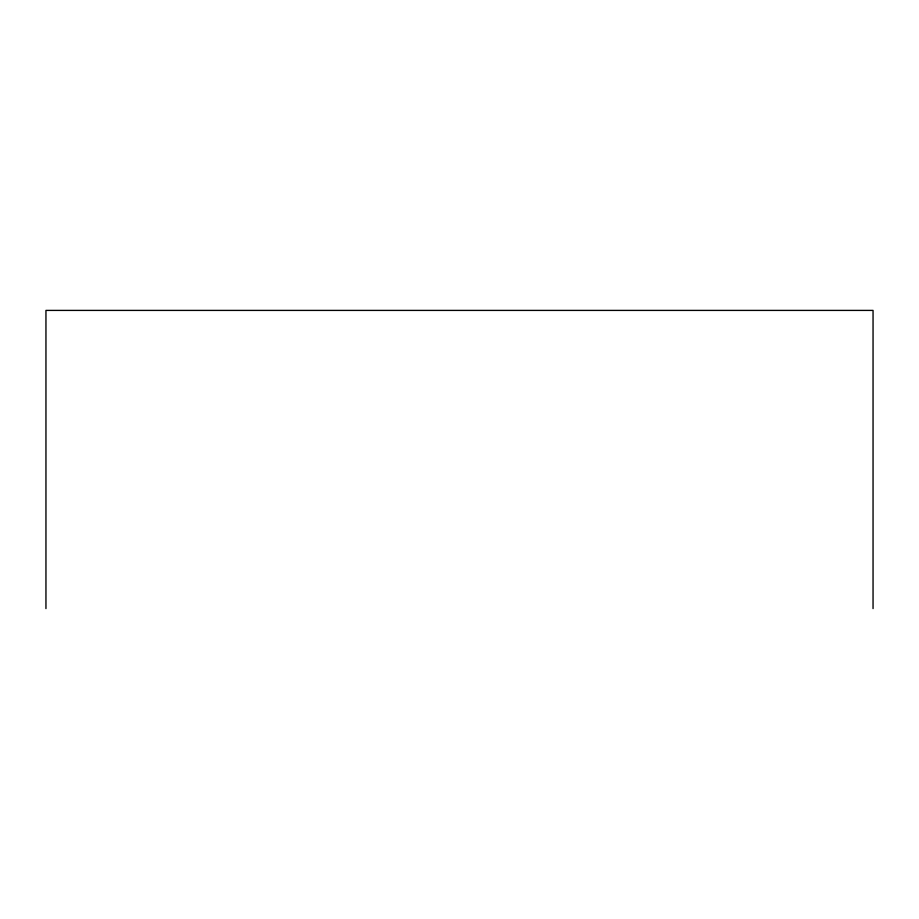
<?xml version="1.0" encoding="UTF-8"?>
<svg xmlns="http://www.w3.org/2000/svg" width="919" height="919" viewBox="0 0 919 919"><rect width="100%" height="100%" fill="white"/><g stroke="black" fill="none" stroke-linecap="round" stroke-linejoin="round"><path stroke-width="1.38" d="M873.05 608.596L873.05 310.404L45.95 310.404L45.95 608.596"/></g></svg>
